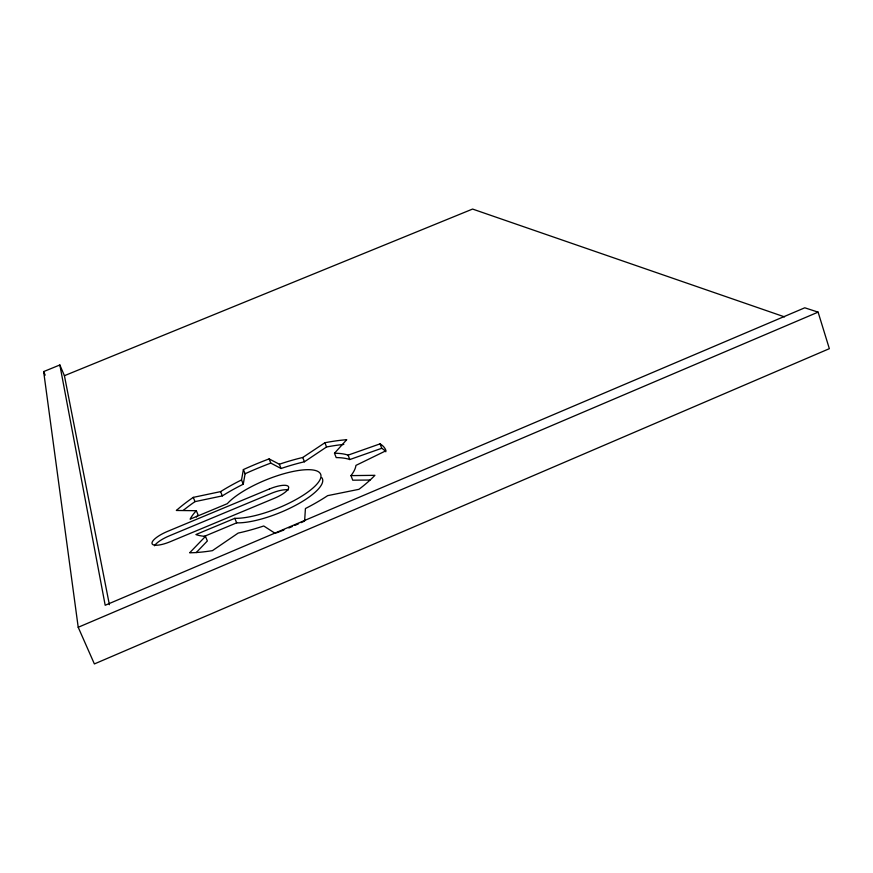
<?xml version="1.0" encoding="UTF-8"?>
<svg xmlns="http://www.w3.org/2000/svg" width="873" height="873" viewBox="0 0 873 873"><rect width="100%" height="100%" fill="white"/><g stroke="black" fill="none" stroke-linecap="round" stroke-linejoin="round"><path stroke-width="1.31" d="M183.243 510.41A122.275 36.088 -22.1 0 1 195.006 501.626L222.331 495.897A89.81 26.485 -22.1 0 1 243.261 484.199L245.095 473.755L243.392 469.565A122.362 35.782 -22.1 0 1 269.113 458.892L279.349 464.229L281.051 468.495A89.81 26.485 -22.1 0 1 304.437 461.773L326.546 446.987A122.275 36.088 -22.1 0 1 343.82 444.401M243.261 484.199L241.526 479.932L243.392 469.565M334.501 453.24A89.875 26.255 -22.1 0 1 348.087 455.139L380.05 443.866L381.741 448.286L349.8 459.547A89.81 26.485 -22.1 0 0 336.192 457.583L334.49 453.24L346.734 439.697A122.362 35.782 -22.1 0 0 324.898 442.742L302.745 457.485A89.875 26.255 -22.1 0 0 279.349 464.229M196.229 552.587L207.359 540.965L205.461 536.393A89.875 26.255 -22.1 0 1 195.923 534.549L234.815 518.322A52.489 15.321 -22.1 0 0 308.977 491.237A52.489 15.321 -22.1 0 0 298.391 470.503A52.489 15.321 -22.1 0 0 227.329 503.666L190.118 519.162A89.875 26.255 -22.1 0 1 196.316 510.705L198.116 515.059A89.81 26.474 -22.1 0 0 196.381 517.023M205.461 536.393L189.659 552.795A122.362 35.782 -22.1 0 0 212.423 550.656L238.176 533.076A89.875 26.255 -22.1 0 0 263.744 525.983L275.191 533.359M78.21 627.283L818.099 312.13L829.35 348.676L94.382 663.938L78.21 627.283L43.65 371.582L59.855 364.979L64.416 375.696L109.387 604.705M204.075 536.459L236.659 522.851A52.456 15.452 -22.1 0 0 295.27 505.5A52.456 15.452 -22.1 0 0 321.788 477.64M64.416 375.696L472.577 209.062L784.565 316.888M196.305 510.705L176.346 510.476A122.362 35.782 -22.1 0 1 193.249 497.381L220.585 491.619A89.875 26.255 -22.1 0 1 241.526 479.932M370.032 480.03L352.747 480.194L350.968 475.621L374.899 475.327A122.362 35.782 -22.1 0 1 358.934 489.317L327.67 495.646A89.875 26.255 -22.1 0 1 305.419 508.544L304.622 521.017A122.362 35.782 -22.1 0 1 301.021 522.665M818.099 312.13L804.775 307.798L105.186 605.273L59.855 364.979M269.113 458.892L270.794 463.094L281.051 468.495M43.65 371.582L45.178 375.15M193.249 497.381L195.006 501.626M220.585 491.619L222.331 495.897M234.815 518.322L236.659 522.851M302.745 457.485L304.437 461.773M324.898 442.742L326.546 446.987M348.087 455.139L349.8 459.547M350.968 475.621A89.875 26.255 -22.1 0 0 355.933 465.396L385.986 450.741A122.362 35.782 -22.1 0 0 380.05 443.866M245.084 473.755A122.275 36.088 -22.1 0 1 270.783 463.094M381.73 448.296A122.275 36.088 -22.1 0 1 385.833 451.778M298.61 523.756A122.362 35.782 -22.1 0 1 294.965 525.36M292.52 526.408A122.362 35.782 -22.1 0 1 288.832 527.969M283.889 529.976A122.362 35.782 -22.1 0 1 276.435 532.879M288.363 489.949A17.94 5.282 -22.1 0 0 271.263 493.376L169.242 535.88A18.169 5.314 -23.3 0 0 154.477 545.778M269.484 488.956L167.376 531.471A18.18 5.271 -23.3 0 0 152.044 543.573A18.18 5.271 -23.3 0 0 170.279 541.686L274.449 498.243A17.951 5.238 -22.1 0 0 288.516 486.698A17.951 5.238 -22.1 0 0 269.484 488.956"/></g></svg>
